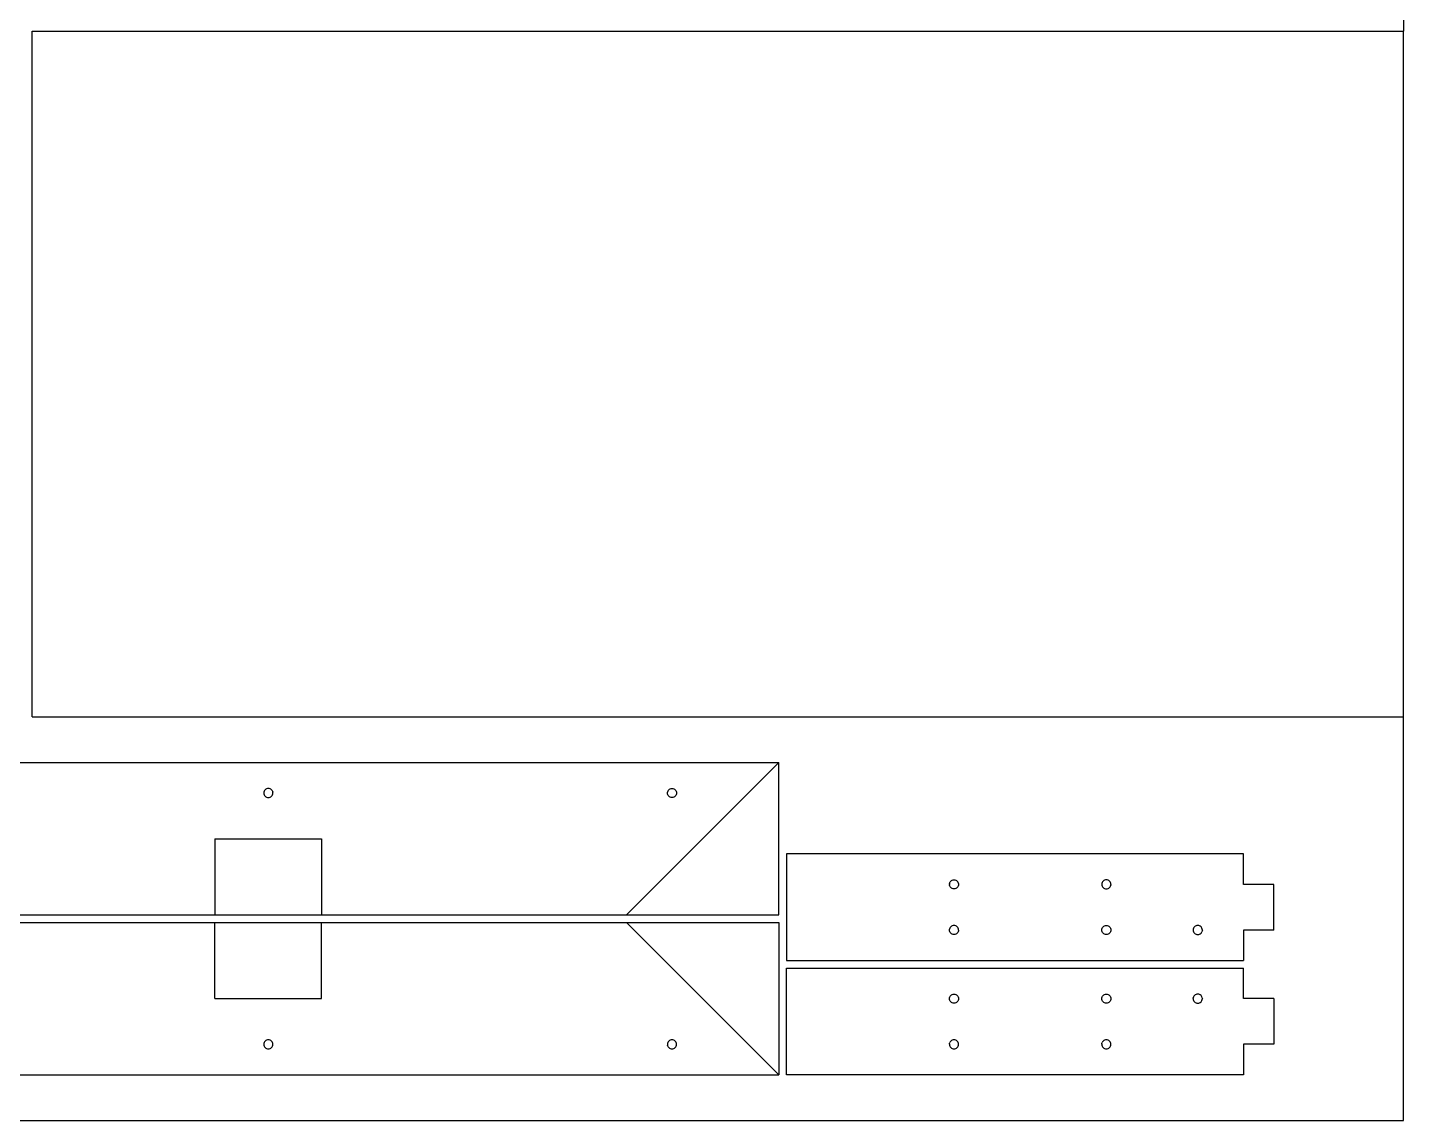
# Model space of a CAD drawing. Extents: x -122 to 122, y -61 to 61.
# Drawn here: x 31.7 to 122, y -61 to 10.8 of the extents above; entities that cross this region are included whole.
import ezdxf

# ---------------------------------------------------------------- set-up
doc = ezdxf.new("R2010")
doc.units = 0

msp = doc.modelspace()

# ---------------------------------------------------------------- linework, layer by layer
for p, q in [((122, 61), (122, 10.5)), ((32, -34.5), (32, 10.5)), ((32, 10.5), (122, 10.5)), ((122, -34.5), (122, 10.5)), ((32, -34.5), (122, -34.5)), ((122, -61), (122, -34.5)), ((-119, -37.5), (81, -37.5)), ((71, -47.5), (81, -37.5)), ((81, -47.5), (81, -37.5)), ((47.206, -39.441), (47.2, -39.5)), ((47.2, -39.5), (47.206, -39.558)), ((47.223, -39.385), (47.206, -39.441)), ((47.206, -39.558), (47.223, -39.615)), ((47.25, -39.333), (47.223, -39.385)), ((47.223, -39.615), (47.25, -39.667)), ((47.288, -39.288), (47.25, -39.333)), ((47.25, -39.667), (47.288, -39.712)), ((47.333, -39.25), (47.288, -39.288)), ((47.288, -39.712), (47.333, -39.749)), ((47.385, -39.223), (47.333, -39.25)), ((47.441, -39.206), (47.385, -39.223)), ((47.5, -39.2), (47.441, -39.206)), ((47.558, -39.206), (47.5, -39.2)), ((47.615, -39.223), (47.558, -39.206)), ((47.667, -39.25), (47.615, -39.223)), ((47.712, -39.288), (47.667, -39.25)), ((47.667, -39.749), (47.712, -39.712)), ((47.749, -39.333), (47.712, -39.288)), ((47.712, -39.712), (47.749, -39.667)), ((47.749, -39.333), (47.777, -39.385)), ((47.749, -39.667), (47.777, -39.615)), ((47.777, -39.385), (47.794, -39.441)), ((47.777, -39.615), (47.794, -39.558)), ((47.8, -39.5), (47.794, -39.441)), ((47.794, -39.558), (47.8, -39.5)), ((73.7, -39.5), (73.706, -39.441)), ((73.706, -39.558), (73.7, -39.5)), ((73.723, -39.385), (73.706, -39.441)), ((73.723, -39.615), (73.706, -39.558)), ((73.75, -39.333), (73.723, -39.385)), ((73.75, -39.667), (73.723, -39.615)), ((73.75, -39.333), (73.788, -39.288)), ((73.788, -39.712), (73.75, -39.667)), ((73.788, -39.288), (73.833, -39.25)), ((73.833, -39.749), (73.788, -39.712)), ((73.833, -39.25), (73.885, -39.223)), ((73.885, -39.223), (73.941, -39.206)), ((73.941, -39.206), (74, -39.2)), ((74, -39.2), (74.058, -39.206)), ((74.058, -39.206), (74.115, -39.223)), ((74.115, -39.223), (74.167, -39.25)), ((74.167, -39.25), (74.212, -39.288)), ((74.212, -39.712), (74.167, -39.749)), ((74.212, -39.288), (74.249, -39.333)), ((74.249, -39.667), (74.212, -39.712)), ((74.249, -39.333), (74.277, -39.385)), ((74.277, -39.615), (74.249, -39.667)), ((74.277, -39.385), (74.294, -39.441)), ((74.294, -39.558), (74.277, -39.615)), ((74.294, -39.441), (74.3, -39.5)), ((74.3, -39.5), (74.294, -39.558)), ((47.333, -39.749), (47.385, -39.777)), ((47.385, -39.777), (47.441, -39.794)), ((47.441, -39.794), (47.5, -39.8)), ((47.5, -39.8), (47.558, -39.794)), ((47.558, -39.794), (47.615, -39.777)), ((47.615, -39.777), (47.667, -39.749)), ((73.885, -39.777), (73.833, -39.749)), ((73.941, -39.794), (73.885, -39.777)), ((74, -39.8), (73.941, -39.794)), ((74.058, -39.794), (74, -39.8)), ((74.115, -39.777), (74.058, -39.794)), ((74.167, -39.749), (74.115, -39.777)), ((44, -42.5), (51, -42.5)), ((44, -42.5), (44, -47.5)), ((51, -42.5), (51, -47.5)), ((111.5, -43.5), (81.5, -43.5)), ((81.5, -43.5), (81.5, -50.5)), ((111.5, -45.5), (111.5, -43.5)), ((92.206, -45.441), (92.2, -45.5)), ((92.2, -45.5), (92.2, -45.5)), ((92.206, -45.559), (92.2, -45.5)), ((92.206, -45.441), (92.223, -45.385)), ((92.223, -45.615), (92.206, -45.559)), ((92.223, -45.385), (92.251, -45.333)), ((92.251, -45.667), (92.223, -45.615)), ((92.251, -45.333), (92.288, -45.288)), ((92.288, -45.712), (92.251, -45.667)), ((92.288, -45.288), (92.333, -45.251)), ((92.333, -45.749), (92.288, -45.712)), ((92.333, -45.251), (92.385, -45.223)), ((92.385, -45.777), (92.333, -45.749)), ((92.385, -45.223), (92.441, -45.206)), ((92.441, -45.794), (92.385, -45.777)), ((92.441, -45.206), (92.5, -45.2)), ((92.5, -45.8), (92.441, -45.794)), ((92.5, -45.2), (92.559, -45.206)), ((92.559, -45.794), (92.5, -45.8)), ((92.559, -45.206), (92.615, -45.223)), ((92.615, -45.777), (92.559, -45.794)), ((92.615, -45.223), (92.667, -45.251)), ((92.667, -45.749), (92.615, -45.777)), ((92.667, -45.251), (92.712, -45.288)), ((92.712, -45.712), (92.667, -45.749)), ((92.712, -45.288), (92.749, -45.333)), ((92.749, -45.667), (92.712, -45.712)), ((92.777, -45.385), (92.749, -45.333)), ((92.777, -45.615), (92.749, -45.667)), ((92.794, -45.441), (92.777, -45.385)), ((92.794, -45.559), (92.777, -45.615)), ((92.794, -45.441), (92.8, -45.5)), ((92.8, -45.5), (92.794, -45.559)), ((92.8, -45.5), (92.8, -45.5)), ((102.206, -45.441), (102.2, -45.5)), ((102.2, -45.5), (102.2, -45.5)), ((102.2, -45.5), (102.206, -45.559)), ((102.223, -45.385), (102.206, -45.441)), ((102.206, -45.559), (102.223, -45.615)), ((102.251, -45.333), (102.223, -45.385)), ((102.223, -45.615), (102.251, -45.667)), ((102.288, -45.288), (102.251, -45.333)), ((102.251, -45.667), (102.288, -45.712)), ((102.333, -45.251), (102.288, -45.288)), ((102.288, -45.712), (102.333, -45.749)), ((102.385, -45.223), (102.333, -45.251)), ((102.333, -45.749), (102.385, -45.777)), ((102.441, -45.206), (102.385, -45.223)), ((102.385, -45.777), (102.441, -45.794)), ((102.5, -45.2), (102.441, -45.206)), ((102.441, -45.794), (102.5, -45.8)), ((102.559, -45.206), (102.5, -45.2)), ((102.5, -45.8), (102.559, -45.794)), ((102.615, -45.223), (102.559, -45.206)), ((102.559, -45.794), (102.615, -45.777)), ((102.667, -45.251), (102.615, -45.223)), ((102.615, -45.777), (102.667, -45.749)), ((102.712, -45.288), (102.667, -45.251)), ((102.667, -45.749), (102.712, -45.712)), ((102.749, -45.333), (102.712, -45.288)), ((102.712, -45.712), (102.749, -45.667)), ((102.777, -45.385), (102.749, -45.333)), ((102.749, -45.667), (102.777, -45.615)), ((102.794, -45.441), (102.777, -45.385)), ((102.777, -45.615), (102.794, -45.559)), ((102.8, -45.5), (102.794, -45.441)), ((102.8, -45.5), (102.794, -45.559)), ((102.8, -45.5), (102.8, -45.5)), ((113.5, -45.5), (111.5, -45.5)), ((113.5, -48.5), (113.5, -45.5)), ((11, -47.5), (44, -47.5)), ((44, -47.5), (51, -47.5)), ((51, -47.5), (71, -47.5)), ((71, -47.5), (81, -47.5)), ((11, -48), (44, -48)), ((44, -53), (44, -48)), ((44, -48), (51, -48)), ((51, -48), (71, -48)), ((51, -53), (51, -48)), ((71, -48), (81, -48)), ((71, -48), (81, -58)), ((81, -48), (81, -58)), ((92.2, -48.5), (92.206, -48.441)), ((92.206, -48.559), (92.2, -48.5)), ((92.2, -48.5), (92.2, -48.5)), ((92.223, -48.385), (92.206, -48.441)), ((92.223, -48.615), (92.206, -48.559)), ((92.251, -48.333), (92.223, -48.385)), ((92.251, -48.667), (92.223, -48.615)), ((92.288, -48.288), (92.251, -48.333)), ((92.288, -48.712), (92.251, -48.667)), ((92.333, -48.251), (92.288, -48.288)), ((92.333, -48.749), (92.288, -48.712)), ((92.385, -48.223), (92.333, -48.251)), ((92.385, -48.777), (92.333, -48.749)), ((92.441, -48.206), (92.385, -48.223)), ((92.5, -48.2), (92.441, -48.206)), ((92.559, -48.206), (92.5, -48.2)), ((92.615, -48.223), (92.559, -48.206)), ((92.667, -48.251), (92.615, -48.223)), ((92.667, -48.749), (92.615, -48.777)), ((92.712, -48.288), (92.667, -48.251)), ((92.712, -48.712), (92.667, -48.749)), ((92.749, -48.333), (92.712, -48.288)), ((92.749, -48.667), (92.712, -48.712)), ((92.777, -48.385), (92.749, -48.333)), ((92.777, -48.615), (92.749, -48.667)), ((92.794, -48.441), (92.777, -48.385)), ((92.794, -48.559), (92.777, -48.615)), ((92.8, -48.5), (92.794, -48.441)), ((92.8, -48.5), (92.794, -48.559)), ((92.8, -48.5), (92.8, -48.5)), ((102.2, -48.5), (102.206, -48.441)), ((102.206, -48.559), (102.2, -48.5)), ((102.2, -48.5), (102.2, -48.5)), ((102.206, -48.441), (102.223, -48.385)), ((102.223, -48.615), (102.206, -48.559)), ((102.223, -48.385), (102.251, -48.333)), ((102.251, -48.667), (102.223, -48.615)), ((102.251, -48.333), (102.288, -48.288)), ((102.288, -48.712), (102.251, -48.667)), ((102.288, -48.288), (102.333, -48.251)), ((102.333, -48.749), (102.288, -48.712)), ((102.333, -48.251), (102.385, -48.223)), ((102.385, -48.777), (102.333, -48.749)), ((102.385, -48.223), (102.441, -48.206)), ((102.441, -48.206), (102.5, -48.2)), ((102.5, -48.2), (102.559, -48.206)), ((102.559, -48.206), (102.615, -48.223)), ((102.615, -48.223), (102.667, -48.251)), ((102.667, -48.749), (102.615, -48.777)), ((102.667, -48.251), (102.712, -48.288)), ((102.712, -48.712), (102.667, -48.749)), ((102.712, -48.288), (102.749, -48.333)), ((102.749, -48.667), (102.712, -48.712)), ((102.749, -48.333), (102.777, -48.385)), ((102.777, -48.615), (102.749, -48.667)), ((102.777, -48.385), (102.794, -48.441)), ((102.794, -48.559), (102.777, -48.615)), ((102.794, -48.441), (102.8, -48.5)), ((102.8, -48.5), (102.794, -48.559)), ((102.8, -48.5), (102.8, -48.5)), ((108.206, -48.441), (108.2, -48.5)), ((108.2, -48.5), (108.206, -48.559)), ((108.2, -48.5), (108.2, -48.5)), ((108.223, -48.385), (108.206, -48.441)), ((108.206, -48.559), (108.223, -48.615)), ((108.251, -48.333), (108.223, -48.385)), ((108.223, -48.615), (108.251, -48.667)), ((108.288, -48.288), (108.251, -48.333)), ((108.251, -48.667), (108.288, -48.712)), ((108.333, -48.251), (108.288, -48.288)), ((108.288, -48.712), (108.333, -48.749)), ((108.385, -48.223), (108.333, -48.251)), ((108.333, -48.749), (108.385, -48.777)), ((108.441, -48.206), (108.385, -48.223)), ((108.5, -48.2), (108.441, -48.206)), ((108.559, -48.206), (108.5, -48.2)), ((108.615, -48.223), (108.559, -48.206)), ((108.667, -48.251), (108.615, -48.223)), ((108.615, -48.777), (108.667, -48.749)), ((108.712, -48.288), (108.667, -48.251)), ((108.667, -48.749), (108.712, -48.712)), ((108.749, -48.333), (108.712, -48.288)), ((108.712, -48.712), (108.749, -48.667)), ((108.777, -48.385), (108.749, -48.333)), ((108.749, -48.667), (108.777, -48.615)), ((108.794, -48.441), (108.777, -48.385)), ((108.794, -48.559), (108.777, -48.615)), ((108.8, -48.5), (108.794, -48.441)), ((108.8, -48.5), (108.794, -48.559)), ((108.8, -48.5), (108.8, -48.5)), ((113.5, -48.5), (111.5, -48.5)), ((111.5, -48.5), (111.5, -50.5)), ((92.441, -48.794), (92.385, -48.777)), ((92.5, -48.8), (92.441, -48.794)), ((92.559, -48.794), (92.5, -48.8)), ((92.615, -48.777), (92.559, -48.794)), ((102.441, -48.794), (102.385, -48.777)), ((102.5, -48.8), (102.441, -48.794)), ((102.559, -48.794), (102.5, -48.8)), ((102.615, -48.777), (102.559, -48.794)), ((108.385, -48.777), (108.441, -48.794)), ((108.441, -48.794), (108.5, -48.8)), ((108.5, -48.8), (108.559, -48.794)), ((108.559, -48.794), (108.615, -48.777)), ((81.5, -50.5), (111.5, -50.5)), ((81.5, -51), (111.5, -51)), ((81.5, -58), (81.5, -51)), ((111.5, -53), (111.5, -51)), ((44, -53), (51, -53)), ((92.2, -53), (92.206, -52.941)), ((92.206, -53.059), (92.2, -53)), ((92.2, -53), (92.2, -53)), ((92.206, -52.941), (92.223, -52.885)), ((92.223, -53.115), (92.206, -53.059)), ((92.223, -52.885), (92.251, -52.833)), ((92.251, -53.167), (92.223, -53.115)), ((92.251, -52.833), (92.288, -52.788)), ((92.288, -53.212), (92.251, -53.167)), ((92.288, -52.788), (92.333, -52.751)), ((92.333, -53.249), (92.288, -53.212)), ((92.333, -52.751), (92.385, -52.723)), ((92.385, -53.277), (92.333, -53.249)), ((92.385, -52.723), (92.441, -52.706)), ((92.441, -52.706), (92.5, -52.7)), ((92.5, -52.7), (92.559, -52.706)), ((92.559, -52.706), (92.615, -52.723)), ((92.615, -52.723), (92.667, -52.751)), ((92.667, -53.249), (92.615, -53.277)), ((92.667, -52.751), (92.712, -52.788)), ((92.712, -53.212), (92.667, -53.249)), ((92.712, -52.788), (92.749, -52.833)), ((92.749, -53.167), (92.712, -53.212)), ((92.749, -52.833), (92.777, -52.885)), ((92.777, -53.115), (92.749, -53.167)), ((92.777, -52.885), (92.794, -52.941)), ((92.794, -53.059), (92.777, -53.115)), ((92.794, -52.941), (92.8, -53)), ((92.8, -53), (92.794, -53.059)), ((92.8, -53), (92.8, -53)), ((102.2, -53), (102.206, -52.941)), ((102.206, -53.059), (102.2, -53)), ((102.2, -53), (102.2, -53)), ((102.206, -52.941), (102.223, -52.885)), ((102.223, -53.115), (102.206, -53.059)), ((102.223, -52.885), (102.251, -52.833)), ((102.251, -53.167), (102.223, -53.115)), ((102.251, -52.833), (102.288, -52.788)), ((102.288, -53.212), (102.251, -53.167)), ((102.288, -52.788), (102.333, -52.751)), ((102.333, -53.249), (102.288, -53.212)), ((102.333, -52.751), (102.385, -52.723)), ((102.385, -53.277), (102.333, -53.249)), ((102.385, -52.723), (102.441, -52.706)), ((102.441, -52.706), (102.5, -52.7)), ((102.5, -52.7), (102.559, -52.706)), ((102.559, -52.706), (102.615, -52.723)), ((102.615, -52.723), (102.667, -52.751)), ((102.667, -53.249), (102.615, -53.277)), ((102.667, -52.751), (102.712, -52.788)), ((102.712, -53.212), (102.667, -53.249)), ((102.712, -52.788), (102.749, -52.833)), ((102.749, -53.167), (102.712, -53.212)), ((102.749, -52.833), (102.777, -52.885)), ((102.777, -53.115), (102.749, -53.167)), ((102.777, -52.885), (102.794, -52.941)), ((102.794, -53.059), (102.777, -53.115)), ((102.794, -52.941), (102.8, -53)), ((102.8, -53), (102.794, -53.059)), ((102.8, -53), (102.8, -53)), ((108.2, -53), (108.206, -52.941)), ((108.2, -53), (108.2, -53)), ((108.2, -53), (108.206, -53.059)), ((108.223, -52.885), (108.206, -52.941)), ((108.206, -53.059), (108.223, -53.115)), ((108.251, -52.833), (108.223, -52.885)), ((108.223, -53.115), (108.251, -53.167)), ((108.288, -52.788), (108.251, -52.833)), ((108.251, -53.167), (108.288, -53.212)), ((108.333, -52.751), (108.288, -52.788)), ((108.288, -53.212), (108.333, -53.249)), ((108.385, -52.723), (108.333, -52.751)), ((108.333, -53.249), (108.385, -53.277)), ((108.441, -52.706), (108.385, -52.723)), ((108.5, -52.7), (108.441, -52.706)), ((108.559, -52.706), (108.5, -52.7)), ((108.615, -52.723), (108.559, -52.706)), ((108.667, -52.751), (108.615, -52.723)), ((108.615, -53.277), (108.667, -53.249)), ((108.712, -52.788), (108.667, -52.751)), ((108.667, -53.249), (108.712, -53.212)), ((108.749, -52.833), (108.712, -52.788)), ((108.712, -53.212), (108.749, -53.167)), ((108.777, -52.885), (108.749, -52.833)), ((108.749, -53.167), (108.777, -53.115)), ((108.794, -52.941), (108.777, -52.885)), ((108.777, -53.115), (108.794, -53.059)), ((108.794, -52.941), (108.8, -53)), ((108.794, -53.059), (108.8, -53)), ((108.8, -53), (108.8, -53)), ((113.5, -53), (111.5, -53)), ((113.5, -53), (113.5, -56)), ((92.441, -53.294), (92.385, -53.277)), ((92.5, -53.3), (92.441, -53.294)), ((92.559, -53.294), (92.5, -53.3)), ((92.615, -53.277), (92.559, -53.294)), ((102.441, -53.294), (102.385, -53.277)), ((102.5, -53.3), (102.441, -53.294)), ((102.559, -53.294), (102.5, -53.3)), ((102.615, -53.277), (102.559, -53.294)), ((108.385, -53.277), (108.441, -53.294)), ((108.441, -53.294), (108.5, -53.3)), ((108.5, -53.3), (108.559, -53.294)), ((108.559, -53.294), (108.615, -53.277)), ((47.206, -55.942), (47.2, -56)), ((47.223, -55.885), (47.206, -55.942)), ((47.25, -55.833), (47.223, -55.885)), ((47.288, -55.788), (47.25, -55.833)), ((47.333, -55.751), (47.288, -55.788)), ((47.385, -55.723), (47.333, -55.751)), ((47.441, -55.706), (47.385, -55.723)), ((47.5, -55.7), (47.441, -55.706)), ((47.558, -55.706), (47.5, -55.7)), ((47.615, -55.723), (47.558, -55.706)), ((47.667, -55.751), (47.615, -55.723)), ((47.712, -55.788), (47.667, -55.751)), ((47.749, -55.833), (47.712, -55.788)), ((47.777, -55.885), (47.749, -55.833)), ((47.794, -55.942), (47.777, -55.885)), ((47.8, -56), (47.794, -55.942)), ((73.706, -55.942), (73.7, -56)), ((73.723, -55.885), (73.706, -55.942)), ((73.75, -55.833), (73.723, -55.885)), ((73.788, -55.788), (73.75, -55.833)), ((73.833, -55.751), (73.788, -55.788)), ((73.885, -55.723), (73.833, -55.751)), ((73.941, -55.706), (73.885, -55.723)), ((74, -55.7), (73.941, -55.706)), ((74.058, -55.706), (74, -55.7)), ((74.115, -55.723), (74.058, -55.706)), ((74.167, -55.751), (74.115, -55.723)), ((74.212, -55.788), (74.167, -55.751)), ((74.249, -55.833), (74.212, -55.788)), ((74.277, -55.885), (74.249, -55.833)), ((74.294, -55.942), (74.277, -55.885)), ((74.3, -56), (74.294, -55.942)), ((92.2, -56), (92.206, -55.941)), ((92.206, -55.941), (92.223, -55.885)), ((92.251, -55.833), (92.223, -55.885)), ((92.288, -55.788), (92.251, -55.833)), ((92.333, -55.751), (92.288, -55.788)), ((92.385, -55.723), (92.333, -55.751)), ((92.441, -55.706), (92.385, -55.723)), ((92.5, -55.7), (92.441, -55.706)), ((92.559, -55.706), (92.5, -55.7)), ((92.615, -55.723), (92.559, -55.706)), ((92.667, -55.751), (92.615, -55.723)), ((92.712, -55.788), (92.667, -55.751)), ((92.749, -55.833), (92.712, -55.788)), ((92.777, -55.885), (92.749, -55.833)), ((92.794, -55.941), (92.777, -55.885)), ((92.8, -56), (92.794, -55.941)), ((102.2, -56), (102.206, -55.941)), ((102.206, -55.941), (102.223, -55.885)), ((102.251, -55.833), (102.223, -55.885)), ((102.288, -55.788), (102.251, -55.833)), ((102.333, -55.751), (102.288, -55.788)), ((102.385, -55.723), (102.333, -55.751)), ((102.441, -55.706), (102.385, -55.723)), ((102.5, -55.7), (102.441, -55.706)), ((102.559, -55.706), (102.5, -55.7)), ((102.615, -55.723), (102.559, -55.706)), ((102.667, -55.751), (102.615, -55.723)), ((102.712, -55.788), (102.667, -55.751)), ((102.749, -55.833), (102.712, -55.788)), ((102.777, -55.885), (102.749, -55.833)), ((102.794, -55.941), (102.777, -55.885)), ((102.8, -56), (102.794, -55.941)), ((47.2, -56), (47.206, -56.059)), ((47.206, -56.059), (47.223, -56.115)), ((47.223, -56.115), (47.25, -56.167)), ((47.25, -56.167), (47.288, -56.212)), ((47.288, -56.212), (47.333, -56.249)), ((47.333, -56.249), (47.385, -56.277)), ((47.385, -56.277), (47.441, -56.294)), ((47.441, -56.294), (47.5, -56.3)), ((47.5, -56.3), (47.558, -56.294)), ((47.558, -56.294), (47.615, -56.277)), ((47.615, -56.277), (47.667, -56.249)), ((47.712, -56.212), (47.667, -56.249)), ((47.749, -56.167), (47.712, -56.212)), ((47.749, -56.167), (47.777, -56.115)), ((47.777, -56.115), (47.794, -56.059)), ((47.794, -56.059), (47.8, -56)), ((73.7, -56), (73.706, -56.059)), ((73.723, -56.115), (73.706, -56.059)), ((73.75, -56.167), (73.723, -56.115)), ((73.75, -56.167), (73.788, -56.212)), ((73.788, -56.212), (73.833, -56.249)), ((73.833, -56.249), (73.885, -56.277)), ((73.885, -56.277), (73.941, -56.294)), ((73.941, -56.294), (74, -56.3)), ((74, -56.3), (74.058, -56.294)), ((74.058, -56.294), (74.115, -56.277)), ((74.115, -56.277), (74.167, -56.249)), ((74.167, -56.249), (74.212, -56.212)), ((74.212, -56.212), (74.249, -56.167)), ((74.249, -56.167), (74.277, -56.115)), ((74.277, -56.115), (74.294, -56.059)), ((74.294, -56.059), (74.3, -56)), ((92.2, -56), (92.206, -56.059)), ((92.206, -56.059), (92.223, -56.115)), ((92.223, -56.115), (92.251, -56.167)), ((92.251, -56.167), (92.288, -56.212)), ((92.288, -56.212), (92.333, -56.249)), ((92.333, -56.249), (92.385, -56.277)), ((92.385, -56.277), (92.441, -56.294)), ((92.441, -56.294), (92.5, -56.3)), ((92.5, -56.3), (92.559, -56.294)), ((92.559, -56.294), (92.615, -56.277)), ((92.615, -56.277), (92.667, -56.249)), ((92.667, -56.249), (92.712, -56.212)), ((92.712, -56.212), (92.749, -56.167)), ((92.749, -56.167), (92.777, -56.115)), ((92.777, -56.115), (92.794, -56.059)), ((92.794, -56.059), (92.8, -56)), ((102.2, -56), (102.206, -56.059)), ((102.206, -56.059), (102.223, -56.115)), ((102.223, -56.115), (102.251, -56.167)), ((102.251, -56.167), (102.288, -56.212)), ((102.288, -56.212), (102.333, -56.249)), ((102.333, -56.249), (102.385, -56.277)), ((102.385, -56.277), (102.441, -56.294)), ((102.441, -56.294), (102.5, -56.3)), ((102.5, -56.3), (102.559, -56.294)), ((102.559, -56.294), (102.615, -56.277)), ((102.615, -56.277), (102.667, -56.249)), ((102.667, -56.249), (102.712, -56.212)), ((102.712, -56.212), (102.749, -56.167)), ((102.749, -56.167), (102.777, -56.115)), ((102.777, -56.115), (102.794, -56.059)), ((102.794, -56.059), (102.8, -56)), ((113.5, -56), (111.5, -56)), ((111.5, -56), (111.5, -58)), ((-119, -58), (81, -58)), ((111.5, -58), (81.5, -58)), ((-122, -61), (122, -61))]:
    msp.add_line(p, q)

doc.saveas('drawing.dxf')
